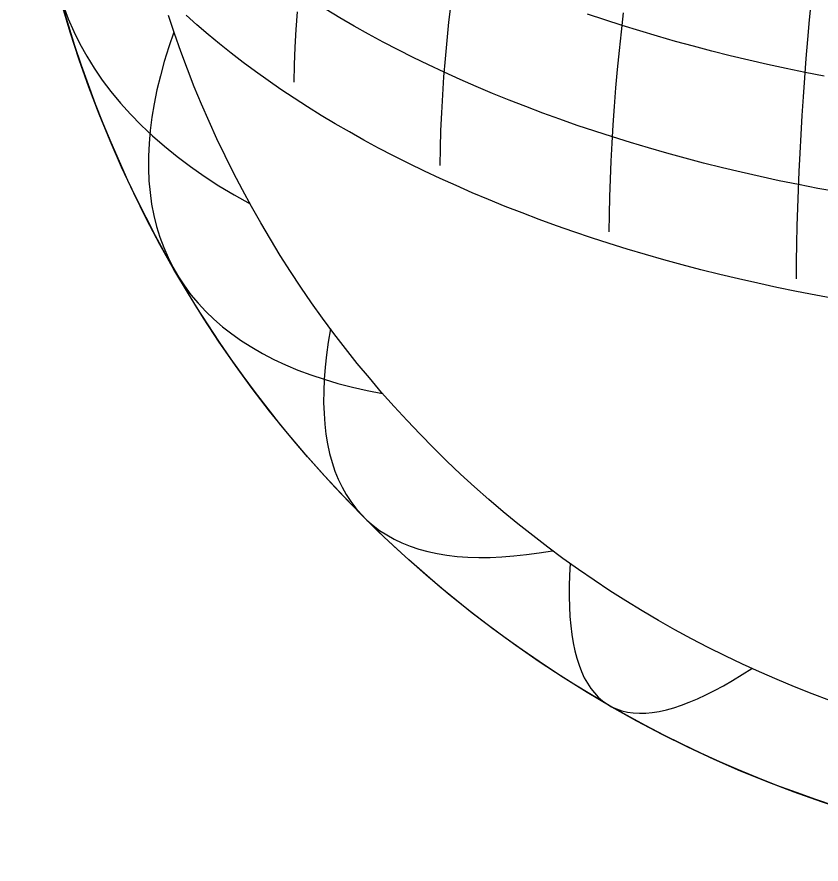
# Model space of a CAD drawing. Header units: millimetres. Extents: x -85 to 85, y -85 to 85.
# Drawn here: x -85 to -27.3, y -85 to -24.2 of the extents above; entities that cross this region are included whole.
import ezdxf

# ---------------------------------------------------------------- set-up
doc = ezdxf.new("R2010")
doc.units = ezdxf.units.MM
for name, color, linetype in [('CUT_OUTER', 1, 'Continuous'), ('ENGRAVE', 7, 'Continuous'), ('ENGRAVE_FINE', 8, 'Continuous')]:
    doc.layers.add(name, color=color, linetype=linetype)

msp = doc.modelspace()

# ---------------------------------------------------------------- linework, layer by layer
at = {"layer": 'CUT_OUTER'}
msp.add_circle((0, 0), 85, dxfattribs=at)
at = {"layer": 'ENGRAVE'}
for points in [[(-26.2664, -80.8398), (-27.6733, -80.3691), (-29.0717, -79.8739), (-30.4613, -79.3543), (-31.8416, -78.8106), (-33.2121, -78.2429), (-34.5726, -77.6514), (-35.9226, -77.0362), (-37.2615, -76.3975), (-38.5892, -75.7356), (-39.9051, -75.0505), (-41.2088, -74.3427), (-42.5, -73.6122), (-43.7782, -72.8592), (-45.0431, -72.0841), (-46.2943, -71.287), (-47.5314, -70.4682), (-48.754, -69.6279), (-49.9617, -68.7664), (-51.1543, -67.884), (-52.3312, -66.9809), (-53.4922, -66.0574), (-54.6369, -65.1138), (-55.765, -64.1503), (-56.8761, -63.1673), (-57.9699, -62.1651), (-59.046, -61.1439), (-60.1041, -60.1041), (-61.1439, -59.046), (-62.1651, -57.9699), (-63.1673, -56.8761), (-64.1503, -55.765), (-65.1138, -54.6369), (-66.0574, -53.4922), (-66.9809, -52.3312), (-67.884, -51.1543), (-68.7664, -49.9617), (-69.6279, -48.754), (-70.4682, -47.5314), (-71.287, -46.2943), (-72.0841, -45.0431), (-72.8592, -43.7782), (-73.6122, -42.5), (-74.3427, -41.2088), (-75.0505, -39.9051), (-75.7356, -38.5892), (-76.3975, -37.2615), (-77.0362, -35.9226), (-77.6514, -34.5726), (-78.2429, -33.2121), (-78.8106, -31.8416), (-79.3543, -30.4613), (-79.8739, -29.0717), (-80.3691, -27.6733), (-80.8398, -26.2664), (-81.2859, -24.8516), (-81.7072, -23.4292)], [(-26.2664, -44.4222), (-27.6733, -44.1635), (-29.0717, -43.8914), (-30.4613, -43.6059), (-31.8416, -43.3071), (-33.2121, -42.9952), (-34.5726, -42.6701), (-35.9226, -42.3321), (-37.2615, -41.9811), (-38.5892, -41.6174), (-39.9051, -41.2409), (-41.2088, -40.852), (-42.5, -40.4505), (-43.7782, -40.0368), (-45.0431, -39.6109), (-46.2943, -39.1728), (-47.5314, -38.7229), (-48.754, -38.2612), (-49.9617, -37.7878), (-51.1543, -37.3029), (-52.3312, -36.8066), (-53.4922, -36.2991), (-54.6369, -35.7806), (-55.765, -35.2512), (-56.8761, -34.711), (-57.9699, -34.1603), (-59.046, -33.5991), (-60.1041, -33.0277), (-61.1439, -32.4463), (-62.1651, -31.855), (-63.1673, -31.2539), (-64.1503, -30.6434), (-65.1138, -30.0235), (-66.0574, -29.3945), (-66.9809, -28.7565), (-67.884, -28.1097), (-68.7664, -27.4544), (-69.6279, -26.7908), (-70.4682, -26.1189), (-71.287, -25.4391), (-72.0841, -24.7516), (-72.8592, -24.0565)]]:
    msp.add_lwpolyline(points, dxfattribs=at)
at = {"layer": 'ENGRAVE_FINE'}
for points in [[(-29.0694, -42.9981), (-29.0586, -41.7426), (-29.039, -40.4745), (-29.0105, -39.194), (-28.9732, -37.9015), (-28.9271, -36.5975), (-28.8721, -35.2824), (-28.8084, -33.9565), (-28.7358, -32.6203), (-28.6546, -31.2741), (-28.5645, -29.9185), (-28.4658, -28.5537), (-28.3585, -27.1802), (-28.2424, -25.7984), (-28.1178, -24.4087), (-27.9846, -23.0117), (-27.8429, -21.6076), (-27.6927, -20.1969), (-27.5341, -18.7801), (-27.3671, -17.3576), (-27.1917, -15.9297)], [(-81.6702, -23.4049), (-81.3223, -24.3254), (-80.9274, -25.2323), (-80.4856, -26.1253), (-79.997, -27.004), (-79.4617, -27.868), (-78.8798, -28.717), (-78.2513, -29.5507), (-77.5763, -30.3687), (-76.855, -31.1706), (-76.0872, -31.9561), (-75.2731, -32.7249), (-74.4128, -33.4766), (-73.5061, -34.2109), (-72.5532, -34.9275), (-71.5539, -35.626), (-70.5081, -36.3061), (-69.4158, -36.9675), (-68.2768, -37.6098)], [(-26.1226, -36.7556), (-27.5217, -36.4984), (-28.9125, -36.2277), (-30.2944, -35.9438), (-31.6671, -35.6467), (-33.0302, -35.3364), (-34.3832, -35.0131), (-35.7258, -34.6769), (-37.0574, -34.3279), (-38.3778, -33.9661), (-39.6865, -33.5918), (-40.9831, -33.2049), (-42.2672, -32.8057), (-43.5384, -32.3942), (-44.7964, -31.9706), (-46.0407, -31.535), (-47.271, -31.0875), (-48.4869, -30.6283), (-49.6881, -30.1575), (-50.874, -29.6753), (-52.0445, -29.1817), (-53.1992, -28.677), (-54.3376, -28.1614), (-55.4595, -27.6348), (-56.5645, -27.0976), (-57.6523, -26.5499), (-58.7225, -25.9918), (-59.7748, -25.4236), (-60.8089, -24.8453), (-61.8245, -24.2572), (-62.8213, -23.6595)], [(-54.6324, -34.8597), (-54.6117, -33.607), (-54.5745, -32.3441), (-54.5206, -31.0713), (-54.45, -29.7891), (-54.3629, -28.4978), (-54.2593, -27.1978), (-54.1391, -25.8895), (-54.0024, -24.5733), (-53.8493, -23.2497)], [(-26.6605, -73.2491), (-27.9348, -72.7727), (-29.2006, -72.2741), (-30.4575, -71.7535), (-31.7052, -71.211), (-32.9431, -70.6468), (-34.1711, -70.0611), (-35.3886, -69.4541), (-36.5954, -68.8259), (-37.791, -68.1767), (-38.9751, -67.5068), (-40.1473, -66.8163), (-41.3073, -66.1054), (-42.4547, -65.3745), (-43.5891, -64.6236), (-44.7103, -63.853), (-45.8179, -63.063), (-46.9115, -62.2537), (-47.9909, -61.4255), (-49.0556, -60.5786), (-50.1054, -59.7132), (-51.1399, -58.8297), (-52.1588, -57.9282), (-53.1618, -57.0091), (-54.1487, -56.0726), (-55.119, -55.119), (-56.0726, -54.1487), (-57.0091, -53.1618), (-57.9282, -52.1588), (-58.8297, -51.1399), (-59.7132, -50.1054), (-60.5786, -49.0556), (-61.4255, -47.9909), (-62.2537, -46.9115), (-63.063, -45.8179), (-63.853, -44.7103), (-64.6236, -43.5891), (-65.3745, -42.4547), (-66.1054, -41.3073), (-66.8163, -40.1473), (-67.5068, -38.9751), (-68.1767, -37.791), (-68.8259, -36.5954), (-69.4541, -35.3886), (-70.0611, -34.1711), (-70.6468, -32.9431), (-71.211, -31.7052), (-71.7535, -30.4575), (-72.2741, -29.2006), (-72.7727, -27.9348), (-73.2491, -26.6605), (-73.7033, -25.3781), (-74.135, -24.0879)], [(-26.6605, -73.2491), (-27.9348, -72.7727), (-29.2006, -72.2741), (-30.4575, -71.7535), (-31.7052, -71.211), (-32.9431, -70.6468), (-34.1711, -70.0611), (-35.3886, -69.4541), (-36.5954, -68.8259), (-37.791, -68.1767), (-38.9751, -67.5068), (-40.1473, -66.8163), (-41.3073, -66.1054), (-42.4547, -65.3745), (-43.5891, -64.6236), (-44.7103, -63.853), (-45.8179, -63.063), (-46.9115, -62.2537), (-47.9909, -61.4255), (-49.0556, -60.5786), (-50.1054, -59.7132), (-51.1399, -58.8297), (-52.1588, -57.9282), (-53.1618, -57.0091), (-54.1487, -56.0726), (-55.119, -55.119), (-56.0726, -54.1487), (-57.0091, -53.1618), (-57.9282, -52.1588), (-58.8297, -51.1399), (-59.7132, -50.1054), (-60.5786, -49.0556), (-61.4255, -47.9909), (-62.2537, -46.9115), (-63.063, -45.8179), (-63.853, -44.7103), (-64.6236, -43.5891), (-65.3745, -42.4547), (-66.1054, -41.3073), (-66.8163, -40.1473), (-67.5068, -38.9751), (-68.1767, -37.791), (-68.8259, -36.5954), (-69.4541, -35.3886), (-70.0611, -34.1711), (-70.6468, -32.9431), (-71.211, -31.7052), (-71.7535, -30.4575), (-72.2741, -29.2006), (-72.7727, -27.9348), (-73.2491, -26.6605), (-73.7033, -25.3781), (-74.135, -24.0879)], [(-65.1054, -28.883), (-65.0773, -27.631), (-65.0294, -26.3705), (-64.9617, -25.102), (-64.8741, -23.8259)], [(-27.0686, -28.4333), (-28.4364, -28.1671), (-29.7956, -27.8879), (-31.1457, -27.5956), (-32.4864, -27.2905), (-33.8171, -26.9725), (-35.1376, -26.6419), (-36.4473, -26.2986), (-37.7459, -25.9428), (-39.0331, -25.5746), (-40.3083, -25.1941), (-41.5713, -24.8014), (-42.8216, -24.3967), (-44.0588, -23.9801)], [(-42.4971, -39.6229), (-42.482, -38.3693), (-42.454, -37.1041), (-42.4131, -35.8275), (-42.3592, -34.5401), (-42.2924, -33.2421), (-42.2127, -31.934), (-42.1202, -30.6161), (-42.0148, -29.289), (-41.8967, -27.9529), (-41.7658, -26.6083), (-41.6221, -25.2556), (-41.4658, -23.8952)], [(-73.7379, -25.2773), (-74.1026, -26.3429), (-74.4267, -27.3897), (-74.7101, -28.4176), (-74.9532, -29.4265), (-75.1558, -30.4162), (-75.3182, -31.3866), (-75.4404, -32.3376), (-75.5224, -33.2689), (-75.5645, -34.1805), (-75.5665, -35.072), (-75.5288, -35.9432), (-75.4512, -36.7941), (-75.334, -37.6242), (-75.1772, -38.4334), (-74.9809, -39.2215), (-74.7453, -39.9882), (-74.4704, -40.7333), (-74.1563, -41.4566), (-73.8033, -42.1578), (-73.4113, -42.8366), (-72.9806, -43.493), (-72.5113, -44.1266), (-72.0034, -44.7372), (-71.4573, -45.3246), (-70.8729, -45.8887), (-70.2505, -46.4291), (-69.5902, -46.9456), (-68.8921, -47.4382), (-68.1565, -47.9066), (-67.3834, -48.3505), (-66.573, -48.7699), (-65.7253, -49.1645), (-64.8407, -49.5342), (-63.9191, -49.8788), (-62.9606, -50.1981), (-61.9654, -50.4921), (-60.9335, -50.7605), (-59.865, -51.0033), (-58.7597, -51.2202)], [(-62.5056, -46.5754), (-62.6624, -47.5245), (-62.7889, -48.4467), (-62.8851, -49.342), (-62.951, -50.2102), (-62.9865, -51.0513), (-62.9917, -51.8652), (-62.9665, -52.6516), (-62.9109, -53.4104), (-62.825, -54.1415), (-62.7088, -54.8447), (-62.5624, -55.5199), (-62.3857, -56.1669), (-62.1788, -56.7855), (-61.9418, -57.3755), (-61.6748, -57.9369), (-61.3778, -58.4694), (-61.051, -58.973), (-60.6945, -59.4474), (-60.3083, -59.8925), (-59.8925, -60.3083), (-59.4474, -60.6945), (-58.973, -61.051), (-58.4694, -61.3778), (-57.9369, -61.6748), (-57.3755, -61.9418), (-56.7855, -62.1788), (-56.1669, -62.3857), (-55.5199, -62.5624), (-54.8447, -62.7088), (-54.1415, -62.825), (-53.4104, -62.9109), (-52.6516, -62.9665), (-51.8652, -62.9917), (-51.0513, -62.9865), (-50.2102, -62.951), (-49.342, -62.8851), (-48.4467, -62.7889), (-47.5245, -62.6624), (-46.5754, -62.5056)], [(-45.3092, -63.4294), (-45.3508, -64.253), (-45.3726, -65.045), (-45.3745, -65.8052), (-45.3564, -66.5334), (-45.3182, -67.2295), (-45.2599, -67.8932), (-45.1815, -68.5245), (-45.0828, -69.1231), (-44.964, -69.6888), (-44.8249, -70.2216), (-44.6656, -70.7212), (-44.4861, -71.1876), (-44.2864, -71.6205), (-44.0666, -72.0199), (-43.8267, -72.3857), (-43.5668, -72.7176), (-43.2868, -73.0157), (-42.987, -73.2798), (-42.6673, -73.5099), (-42.3278, -73.7059), (-41.9687, -73.8677), (-41.59, -73.9953), (-41.1919, -74.0887), (-40.7745, -74.1479), (-40.3378, -74.1728), (-39.882, -74.1635), (-39.4072, -74.1199), (-38.9136, -74.0422), (-38.4012, -73.9303), (-37.8703, -73.7844), (-37.3209, -73.6044), (-36.7532, -73.3905), (-36.1673, -73.1428), (-35.5633, -72.8614), (-34.9414, -72.5465), (-34.3017, -72.198), (-33.6444, -71.8163), (-32.9694, -71.4015), (-32.2769, -70.9537)]]:
    msp.add_lwpolyline(points, dxfattribs=at)

doc.saveas('drawing.dxf')
